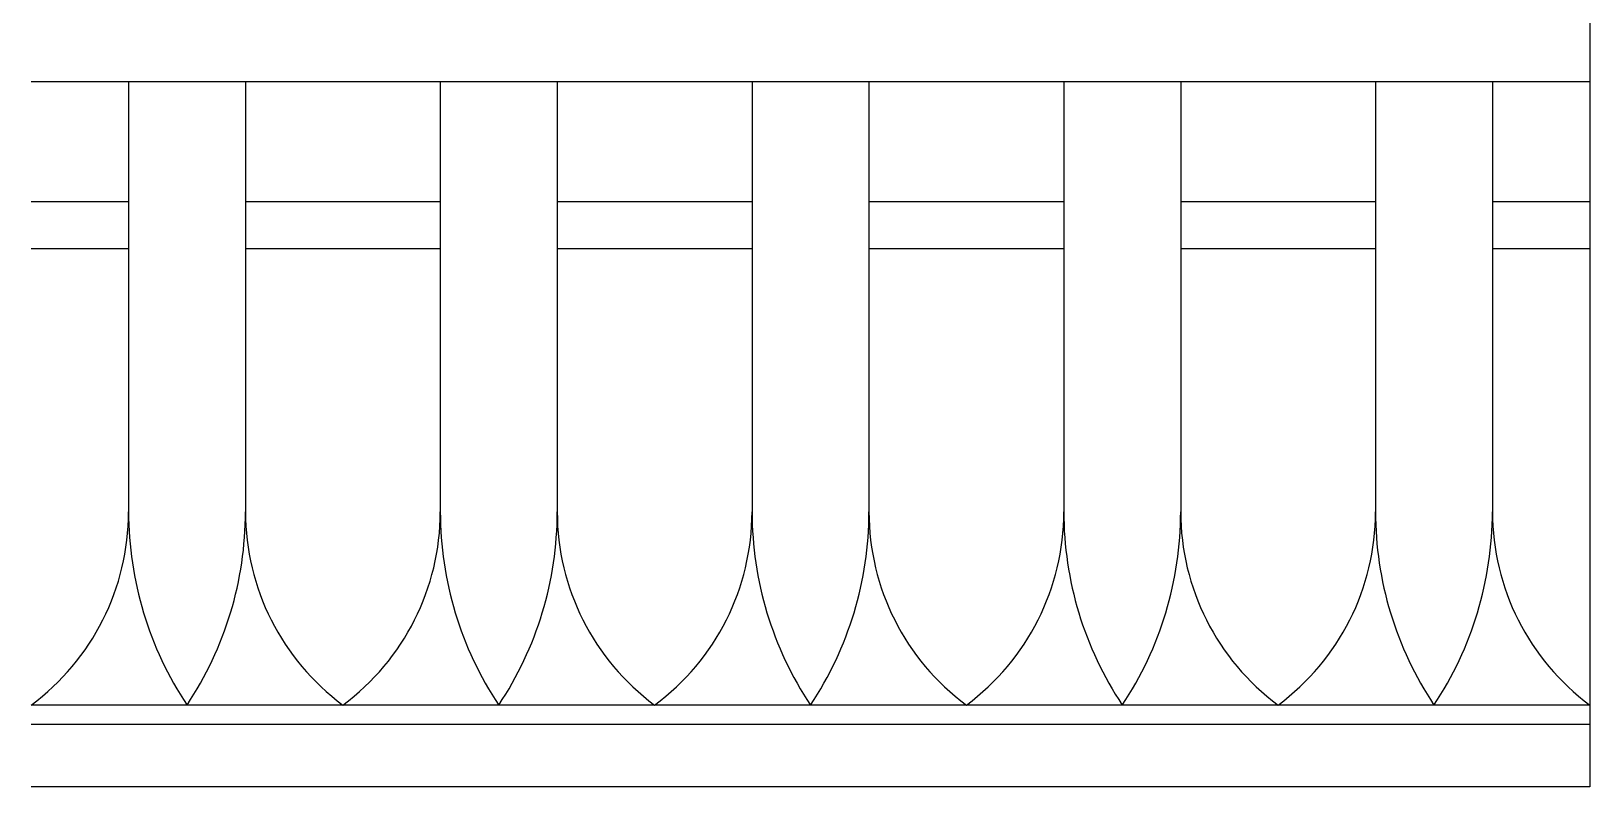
# Model space of a CAD drawing. Extents: x -111 to 2985, y -118 to 122.
# Drawn here: x 54.79 to 84.48, y 44.77 to 59.18 of the extents above; entities that cross this region are included whole.
import ezdxf

# ---------------------------------------------------------------- set-up
doc = ezdxf.new("R2010")
doc.units = 0
doc.layers.add('LAYER_03', color=5, linetype='CONTINUOUS')

msp = doc.modelspace()

# ---------------------------------------------------------------- linework, layer by layer
at = {"layer": 'LAYER_03'}
for points in [[(84.484, 81.499), (84.484, 44.775)], [(84.484, 58.213), (54.787, 58.213)], [(58.87, 58.213), (58.87, 50.019)], [(62.582, 58.213), (62.582, 50.019)], [(64.81, 58.213), (64.81, 50.019)], [(70.749, 58.213), (70.749, 50.019)], [(74.461, 58.213), (74.461, 50.019)], [(76.688, 58.213), (76.688, 50.019)], [(80.4, 58.213), (80.4, 50.019)], [(82.628, 58.213), (82.628, 50.019)], [(56.643, 55.929), (54.787, 55.929)], [(62.582, 55.929), (58.87, 55.929)], [(68.522, 55.929), (64.81, 55.929)], [(74.461, 55.929), (70.749, 55.929)], [(80.4, 55.929), (76.688, 55.929)], [(84.484, 55.929), (82.628, 55.929)], [(56.643, 55.031), (54.787, 55.031)], [(62.582, 55.031), (58.87, 55.031)], [(68.522, 55.031), (64.81, 55.031)], [(74.461, 55.031), (70.749, 55.031)], [(80.4, 55.031), (76.688, 55.031)], [(84.484, 55.031), (82.628, 55.031)], [(76.688, 46.334), (54.787, 46.334)], [(80.4, 46.334), (76.688, 46.334)], [(82.628, 46.334), (80.4, 46.334)], [(84.484, 46.334), (82.628, 46.334)], [(84.484, 45.963), (54.787, 45.963)], [(84.484, 44.775), (54.787, 44.775)]]:
    msp.add_lwpolyline(points, dxfattribs=at)
for points in [[(56.643, 58.213), (56.643, 50.019, 0.147791), (57.757, 46.334)], [(68.522, 58.213), (68.522, 50.019, 0.147791), (69.635, 46.334)], [(54.787, 46.334, 0.237602), (56.643, 50.019)], [(57.757, 46.334, 0.147791), (58.87, 50.019)], [(58.87, 50.019, 0.237602), (60.726, 46.334)], [(60.726, 46.334, 0.237602), (62.582, 50.019)], [(62.582, 50.019, 0.147791), (63.696, 46.334)], [(63.696, 46.334, 0.147791), (64.81, 50.019)], [(64.81, 50.019, 0.237602), (66.666, 46.334)], [(66.666, 46.334, 0.237602), (68.522, 50.019)], [(69.635, 46.334, 0.147791), (70.749, 50.019)], [(70.749, 50.019, 0.237602), (72.605, 46.334)], [(72.605, 46.334, 0.237602), (74.461, 50.019)], [(74.461, 50.019, 0.147791), (75.575, 46.334, 0.147791), (76.688, 50.019)], [(76.688, 50.019, 0.237602), (78.544, 46.334)], [(78.544, 46.334, 0.237602), (80.4, 50.019)], [(80.4, 50.019, 0.147791), (81.514, 46.334)], [(81.514, 46.334, 0.147791), (82.628, 50.019)], [(82.628, 50.019, 0.237602), (84.484, 46.334)]]:
    msp.add_lwpolyline(points, format="xyb", dxfattribs=at)

doc.saveas('drawing.dxf')
